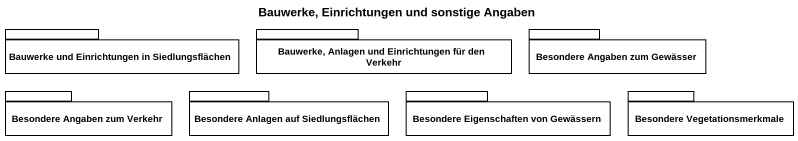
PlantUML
@startuml
title Bauwerke, Einrichtungen und sonstige Angaben
package "Bauwerke und Einrichtungen in Siedlungsflächen" as Bauwerke_und_Einrichtungen {
}
package "Bauwerke, Anlagen und Einrichtungen für den Verkehr" as Bauwerke_Anlagen_und {
}
package "Besondere Angaben zum Gewässer" as Besondere_Angaben_zum {
}
package "Besondere Angaben zum Verkehr" as Besondere_Angaben_zum_2 {
}
package "Besondere Anlagen auf Siedlungsflächen" as Besondere_Anlagen_auf {
}
package "Besondere Eigenschaften von Gewässern" as Besondere_Eigenschaften_von {
}
package "Besondere Vegetationsmerkmale" as Besondere {
}
@enduml
